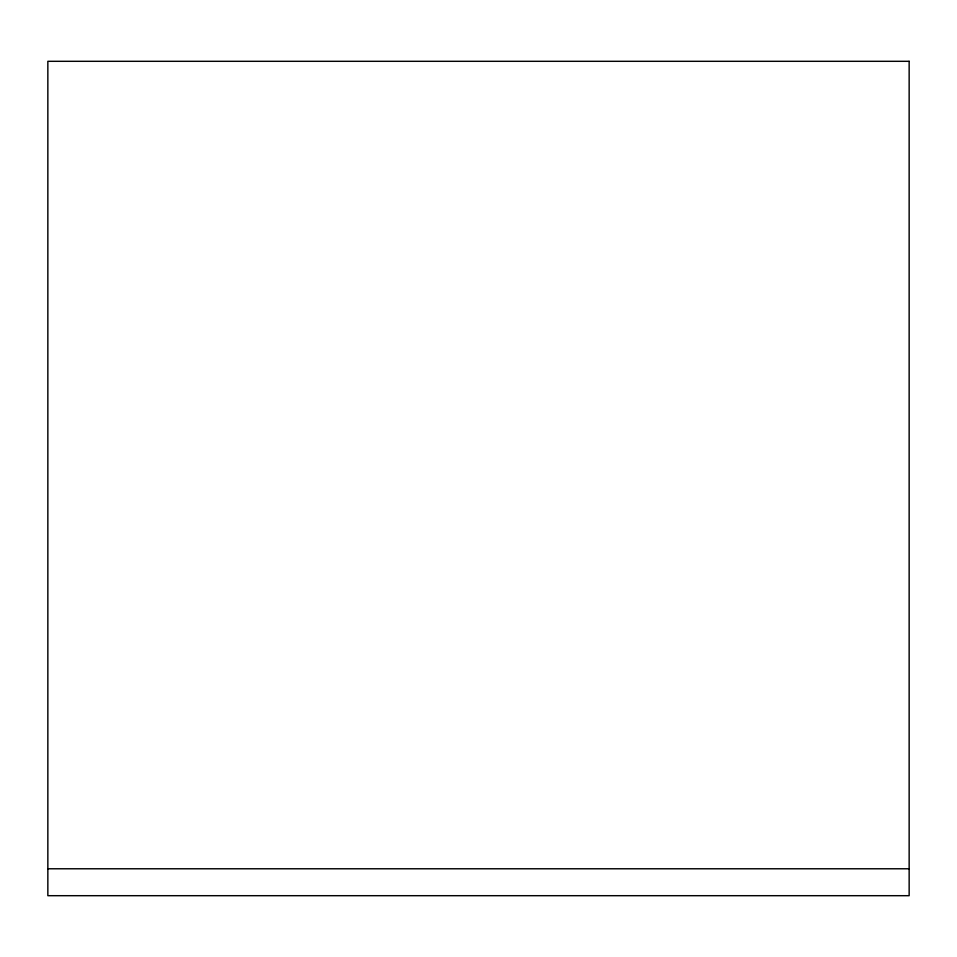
<?xml version="1.0" encoding="UTF-8"?>
<svg xmlns="http://www.w3.org/2000/svg" width="957" height="957" viewBox="0 0 957 957"><rect width="100%" height="100%" fill="white"/><g stroke="black" fill="none" stroke-linecap="round" stroke-linejoin="round"><path stroke-width="1.44" d="M47.85 868.777L909.15 868.777M909.15 61.308L47.85 61.308L47.85 895.692L909.15 895.692L909.15 61.308"/></g></svg>
